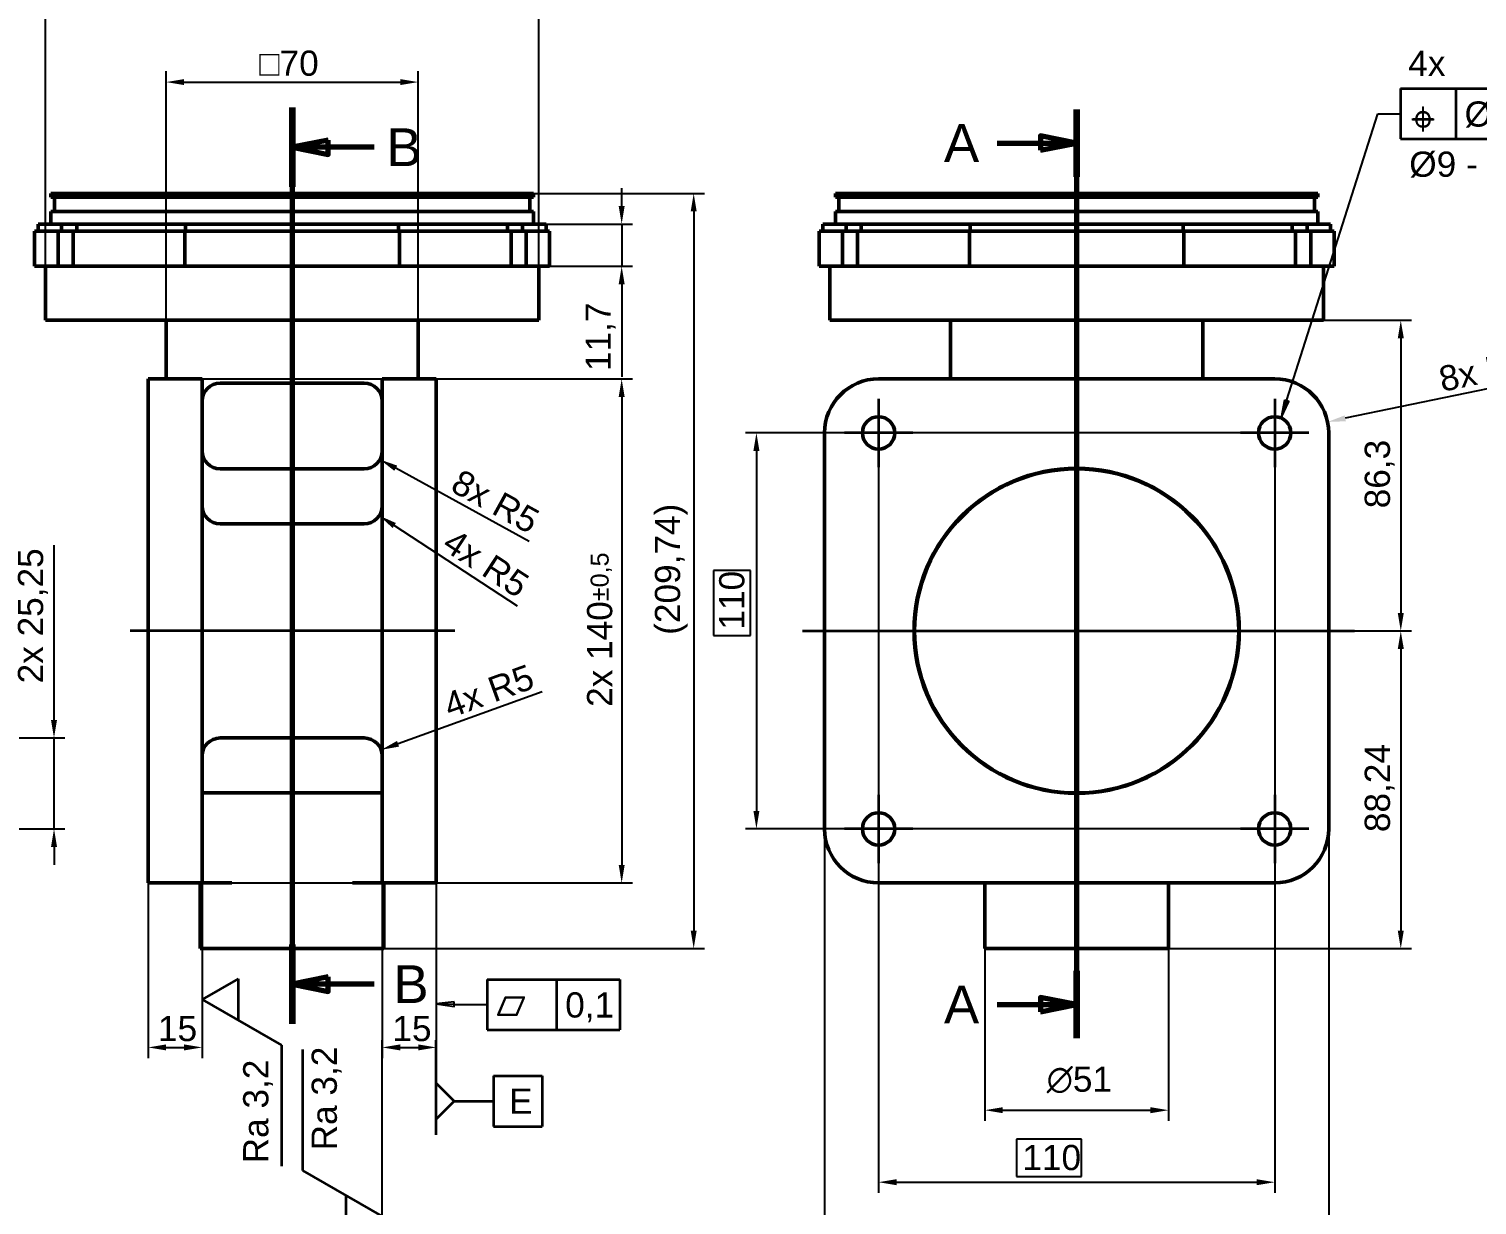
# Model space of a CAD drawing. Header units: millimetres. Extents: x -158 to 1219, y -30 to 870.
# Drawn here: x 414.7 to 816.7, y 279.3 to 606 of the extents above; entities that cross this region are included whole.
import ezdxf

# ---------------------------------------------------------------- set-up
doc = ezdxf.new("R2010")
doc.units = ezdxf.units.MM
doc.header["$LTSCALE"] = 2
for name, color, linetype, lineweight in [('Bemaßungen(DIN)', 7, 'Continuous', 35), ('Mittellinie(DIN)', 7, 'Continuous', 35), ('Mittelpunktmarkierung(DIN)', 7, 'Continuous', 35), ('Schnittansichtslinien(DIN)', 7, 'Continuous', 70), ('Sichtbare Kanten(DIN)', 7, 'Continuous', 50), ('Symbole(DIN)', 7, 'Continuous', 35)]:
    doc.layers.add(name, color=color, linetype=linetype, lineweight=lineweight)
doc.styles.add('Aktuell-BSI', font='arial.ttf')
doc.styles.add('HOBText5', font='arial.ttf')
doc.styles.add('Textstil13', font='')
doc.styles.get('Textstil13').set_extended_font_data('AIGDT')
doc.dimstyles.new('Bemaßung', dxfattribs={"dimscale": 2, "dimtxt": 3.5, "dimasz": 2.5, "dimexe": 1.5, "dimexo": 0, "dimgap": 0.8, "dimtad": 1, "dimdec": 8, "dimrnd": 1e-08, "dimtxsty": 'Aktuell-BSI', "dimcen": 0.09, "dimdle": 10, "dimclrd": 7, "dimclre": 7, "dimclrt": 7, "dimadec": 6, "dimazin": 2, "dimtfac": 0.714286, "dimtdec": 8, "dimtmove": 0, "dimatfit": 3, "dimfxl": 1, "dimtolj": 1, "dimlwd": 25, "dimlwe": 25, "dimarcsym": 0})

# ---------------------------------------------------------------- blocks, each defined once
blk = doc.blocks.new('2DTransSchnitt0')
at = {"layer": 'Schnittansichtslinien(DIN)', "linetype": 'Continuous'}
for p, q in [((352.78, 291.81), (352.78, 162.8)), ((352.78, 287.13), (347.78, 288.13)), ((347.78, 288.13), (347.78, 286.13)), ((341.74, 287.13), (347.78, 287.13)), ((347.78, 287.13), (352.78, 287.13)), ((347.78, 286.13), (352.78, 287.13)), ((341.74, 167.48), (347.78, 167.48)), ((352.78, 167.48), (347.78, 168.48)), ((347.78, 168.48), (347.78, 166.48)), ((347.78, 167.48), (352.78, 167.48)), ((347.78, 166.48), (352.78, 167.48))]:
    blk.add_line(p, q, dxfattribs=at)
at = {"layer": 'Schnittansichtslinien(DIN)', "linetype": 'Continuous', "lineweight": 140}
for p, q in [((352.78, 291.81), (352.78, 282.45)), ((352.78, 172.16), (352.78, 162.8))]:
    blk.add_line(p, q, dxfattribs=at)
at = {"layer": 'Schnittansichtslinien(DIN)', "linetype": 'Continuous', "flags": 128}
for points in [[(347.78, 286.13), (352.78, 287.13), (347.78, 288.13), (347.78, 286.13)], [(347.78, 166.48), (352.78, 167.48), (347.78, 168.48), (347.78, 166.48)]]:
    blk.add_lwpolyline(points, dxfattribs=at)
at = {"layer": 'Schnittansichtslinien(DIN)'}
for points in [[(347.78, 286.13), (352.78, 287.13), (347.78, 288.13), (347.78, 286.13)], [(347.78, 166.48), (352.78, 167.48), (347.78, 168.48), (347.78, 166.48)]]:
    blk.add_solid(points, dxfattribs=at)
at = {"layer": 'Schnittansichtslinien(DIN)', "char_height": 5.25, "attachment_point": 7, "style": 'HOBText5'}
for insert in [(334.36, 284.51), (334.36, 164.86)]:
    blk.add_mtext('A', dxfattribs=dict(at, insert=insert))
blk = doc.blocks.new('2DTransSchnitt1')
at = {"layer": 'Schnittansichtslinien(DIN)', "linetype": 'Continuous'}
for p, q in [((243.87, 292.06), (243.87, 164.81)), ((248.87, 287.56), (243.87, 286.56)), ((248.87, 285.56), (248.87, 287.56)), ((248.87, 286.56), (243.87, 286.56)), ((243.87, 286.56), (248.87, 285.56)), ((255.28, 286.56), (248.87, 286.56)), ((248.87, 171.31), (243.87, 170.31)), ((248.87, 169.31), (248.87, 171.31)), ((248.87, 170.31), (243.87, 170.31)), ((243.87, 170.31), (248.87, 169.31)), ((255.28, 170.31), (248.87, 170.31))]:
    blk.add_line(p, q, dxfattribs=at)
at = {"layer": 'Schnittansichtslinien(DIN)', "linetype": 'Continuous', "lineweight": 140}
for p, q in [((243.87, 292.06), (243.87, 281.06)), ((243.87, 175.81), (243.87, 164.81))]:
    blk.add_line(p, q, dxfattribs=at)
at = {"layer": 'Schnittansichtslinien(DIN)', "linetype": 'Continuous', "flags": 128}
for points in [[(248.87, 287.56), (243.87, 286.56), (248.87, 285.56), (248.87, 287.56)], [(248.87, 171.31), (243.87, 170.31), (248.87, 169.31), (248.87, 171.31)]]:
    blk.add_lwpolyline(points, dxfattribs=at)
at = {"layer": 'Schnittansichtslinien(DIN)'}
for points in [[(248.87, 287.56), (243.87, 286.56), (248.87, 285.56), (248.87, 287.56)], [(248.87, 171.31), (243.87, 170.31), (248.87, 169.31), (248.87, 171.31)]]:
    blk.add_solid(points, dxfattribs=at)
at = {"layer": 'Schnittansichtslinien(DIN)', "char_height": 5.25, "attachment_point": 7, "style": 'HOBText5'}
for insert in [(256.97, 283.93), (257.93, 167.69)]:
    blk.add_mtext('B', dxfattribs=dict(at, insert=insert))
blk = doc.blocks.new('*D113')
at = {"layer": 'Bemaßungen(DIN)', "color": 7, "linetype": 'Continuous', "lineweight": 25, "transparency": 16777216}
for p, q in [((421.63, 414.01), (421.63, 462.62)), ((329.89, 409.01), (424.63, 409.01)), ((421.63, 383.76), (421.63, 409.01)), ((339.39, 383.76), (424.63, 383.76)), ((421.63, 378.76), (421.63, 373.76))]:
    blk.add_line(p, q, dxfattribs=at)
at = {"layer": 'Bemaßungen(DIN)', "color": 7, "linetype": 'Continuous', "transparency": 16777216}
for points in [[(420.79, 414.01), (422.46, 414.01), (421.63, 409.01)], [(420.79, 378.76), (422.46, 378.76), (421.63, 383.76)]]:
    blk.add_solid(points, dxfattribs=at)
at = {"layer": 'Defpoints', "color": 0, "linetype": 'Continuous', "transparency": 16777216}
for p in [(329.89, 409.01), (421.63, 409.01), (339.39, 383.76)]:
    blk.add_point(p, dxfattribs=at)
at = {"layer": 'Bemaßungen(DIN)', "color": 7, "linetype": 'Continuous', "lineweight": 25, "transparency": 16777216, "insert": (411.61, 424.18), "char_height": 7, "attachment_point": 1, "rotation": 90, "style": 'Aktuell-BSI'}
blk.add_mtext('\\A1;\\fArial|b0|i0;\\H7.0000;2x 25,25', dxfattribs=at)
blk = doc.blocks.new('*D115')
at = {"layer": 'Bemaßungen(DIN)', "color": 7, "linetype": 'Continuous', "lineweight": 25, "transparency": 16777216}
for p, q in [((447.74, 368.76), (447.74, 320.06)), ((462.74, 368.76), (462.74, 320.06)), ((452.74, 323.06), (457.74, 323.06))]:
    blk.add_line(p, q, dxfattribs=at)
at = {"layer": 'Bemaßungen(DIN)', "color": 7, "linetype": 'Continuous', "transparency": 16777216}
for points in [[(452.74, 323.89), (452.74, 322.23), (447.74, 323.06)], [(457.74, 323.89), (457.74, 322.23), (462.74, 323.06)]]:
    blk.add_solid(points, dxfattribs=at)
at = {"layer": 'Defpoints', "color": 0, "linetype": 'Continuous', "transparency": 16777216}
for p in [(447.74, 368.76), (462.74, 368.76), (462.74, 323.06)]:
    blk.add_point(p, dxfattribs=at)
at = {"layer": 'Bemaßungen(DIN)', "color": 7, "linetype": 'Continuous', "lineweight": 25, "transparency": 16777216, "insert": (450.49, 331.81), "char_height": 7, "attachment_point": 1, "style": 'Aktuell-BSI'}
blk.add_mtext('\\A1;15', dxfattribs=at)
blk = doc.blocks.new('*D116')
at = {"layer": 'Bemaßungen(DIN)', "color": 7, "linetype": 'Continuous', "lineweight": 25, "transparency": 16777216}
for p, q in [((512.74, 383.76), (512.74, 320.06)), ((527.74, 383.76), (527.74, 320.06)), ((517.74, 323.06), (522.74, 323.06))]:
    blk.add_line(p, q, dxfattribs=at)
at = {"layer": 'Bemaßungen(DIN)', "color": 7, "linetype": 'Continuous', "transparency": 16777216}
for points in [[(517.74, 323.89), (517.74, 322.23), (512.74, 323.06)], [(522.74, 323.89), (522.74, 322.23), (527.74, 323.06)]]:
    blk.add_solid(points, dxfattribs=at)
at = {"layer": 'Defpoints', "color": 0, "linetype": 'Continuous', "transparency": 16777216}
for p in [(512.74, 383.76), (527.74, 383.76), (527.74, 323.06)]:
    blk.add_point(p, dxfattribs=at)
at = {"layer": 'Bemaßungen(DIN)', "color": 7, "linetype": 'Continuous', "lineweight": 25, "transparency": 16777216, "insert": (515.57, 331.81), "char_height": 7, "attachment_point": 1, "style": 'Aktuell-BSI'}
blk.add_mtext('\\A1;15', dxfattribs=at)
blk = doc.blocks.new('*D117')
at = {"layer": 'Bemaßungen(DIN)', "color": 7, "linetype": 'Continuous', "lineweight": 25, "transparency": 16777216}
for p, q in [((452.74, 525.06), (452.74, 594.21)), ((457.74, 591.21), (517.74, 591.21)), ((522.74, 525.06), (522.74, 594.21))]:
    blk.add_line(p, q, dxfattribs=at)
at = {"layer": 'Bemaßungen(DIN)', "color": 7, "linetype": 'Continuous', "transparency": 16777216}
for points in [[(457.74, 592.04), (457.74, 590.38), (452.74, 591.21)], [(517.74, 592.04), (517.74, 590.38), (522.74, 591.21)]]:
    blk.add_solid(points, dxfattribs=at)
at = {"layer": 'Defpoints', "color": 0, "linetype": 'Continuous', "transparency": 16777216}
for p in [(522.74, 591.21), (452.74, 525.06), (522.74, 525.06)]:
    blk.add_point(p, dxfattribs=at)
at = {"layer": 'Bemaßungen(DIN)', "color": 7, "linetype": 'Continuous', "lineweight": 25, "transparency": 16777216, "insert": (478.59, 599.96), "char_height": 7, "attachment_point": 1, "style": 'Aktuell-BSI'}
blk.add_mtext('\\A1;\\fAIGDT|b0|i0;\\H7.0000;o\\fArial|b0|i0;\\H7.0000;70', dxfattribs=at)
blk = doc.blocks.new('Oberflächensymbol9')
at = {"layer": 'Symbole(DIN)'}
for p, q in [((236.38, 171.06), (231.38, 168.18)), ((236.38, 171.06), (236.38, 165.29)), ((231.38, 168.18), (242.38, 161.83)), ((242.38, 161.83), (242.38, 145.02))]:
    blk.add_line(p, q, dxfattribs=at)
at = {"layer": 'Symbole(DIN)', "insert": (241.22, 145.43), "char_height": 3.5, "attachment_point": 7, "rotation": 90, "style": 'Aktuell-BSI'}
blk.add_mtext('Ra 3,2', dxfattribs=at)
blk = doc.blocks.new('Oberflächensymbol10')
at = {"layer": 'Symbole(DIN)'}
for p, q in [((245.36, 144.43), (245.36, 161.23)), ((256.36, 138.08), (245.36, 144.43)), ((251.36, 135.19), (251.36, 140.96)), ((251.36, 135.19), (256.36, 138.08))]:
    blk.add_line(p, q, dxfattribs=at)
at = {"layer": 'Symbole(DIN)', "color": 7, "linetype": 'Continuous', "lineweight": 25}
blk.add_line((256.37, 134.9), (256.37, 162.53), dxfattribs=at)
at = {"layer": 'Symbole(DIN)', "insert": (250.73, 147.23), "char_height": 3.5, "attachment_point": 7, "rotation": 90, "style": 'Aktuell-BSI'}
blk.add_mtext('Ra 3,2', dxfattribs=at)
blk = doc.blocks.new('*D120')
at = {"layer": 'Bemaßungen(DIN)', "color": 7, "linetype": 'Continuous', "lineweight": 25, "transparency": 16777216}
for p, q in [((462.74, 508.76), (582.24, 508.76)), ((579.24, 503.76), (579.24, 373.76)), ((462.74, 368.76), (582.24, 368.76))]:
    blk.add_line(p, q, dxfattribs=at)
at = {"layer": 'Bemaßungen(DIN)', "color": 7, "linetype": 'Continuous', "transparency": 16777216}
for points in [[(578.41, 503.76), (580.07, 503.76), (579.24, 508.76)], [(578.41, 373.76), (580.07, 373.76), (579.24, 368.76)]]:
    blk.add_solid(points, dxfattribs=at)
at = {"layer": 'Defpoints', "color": 0, "linetype": 'Continuous', "transparency": 16777216}
for p in [(462.74, 508.76), (462.74, 368.76), (579.24, 368.76)]:
    blk.add_point(p, dxfattribs=at)
at = {"layer": 'Bemaßungen(DIN)', "color": 7, "linetype": 'Continuous', "lineweight": 25, "transparency": 16777216, "insert": (569.62, 417.65), "char_height": 7, "attachment_point": 1, "rotation": 90, "style": 'Aktuell-BSI'}
blk.add_mtext('\\A1;\\fArial|b0|i0;\\H7.0000;2x 140{\\H5;±0,5}', dxfattribs=at)
blk = doc.blocks.new('&Symbol für Form- und Lagetoleranzen11')
at = {"layer": 'Symbole(DIN)'}
for p, q in [((270.96, 170.97), (289.37, 170.97)), ((270.96, 170.97), (270.96, 163.97)), ((280.57, 170.97), (280.57, 163.97)), ((289.37, 170.97), (289.37, 163.97)), ((270.96, 163.97), (289.37, 163.97))]:
    blk.add_line(p, q, dxfattribs=at)
at = {"layer": 'Symbole(DIN)', "color": 7, "linetype": 'Continuous', "lineweight": 25}
for p, q in [((266.38, 167.84), (263.87, 167.58)), ((266.37, 167.51), (263.87, 167.58)), ((263.87, 167.58), (266.36, 167.19)), ((266.36, 167.19), (266.38, 167.84)), ((266.37, 167.51), (267.79, 167.47)), ((267.79, 167.47), (270.96, 167.47))]:
    blk.add_line(p, q, dxfattribs=at)
at = {"layer": 'Symbole(DIN)', "color": 7, "linetype": 'Continuous', "lineweight": 25, "flags": 128}
blk.add_lwpolyline([(266.38, 167.84), (263.87, 167.58), (266.36, 167.19), (266.38, 167.84)], dxfattribs=at)
at = {"layer": 'Symbole(DIN)', "color": 7}
blk.add_solid([(266.38, 167.84), (263.87, 167.58), (266.36, 167.19), (266.38, 167.84)], dxfattribs=at)
at = {"layer": 'Symbole(DIN)', "char_height": 3.5, "attachment_point": 7}
for s, insert, style in [('0,1', (281.78, 165.03), 'Aktuell-BSI'), ('c', (272.1, 165.73), 'Textstil13')]:
    blk.add_mtext(s, dxfattribs=dict(at, insert=insert, style=style))
blk = doc.blocks.new('Bezugssymbol5')
at = {"layer": 'Symbole(DIN)', "color": 7, "linetype": 'Continuous', "lineweight": 35}
for p, q in [((263.87, 149.39), (263.87, 162.53)), ((266.37, 154.06), (267.17, 154.06)), ((267.17, 154.06), (271.84, 154.06))]:
    blk.add_line(p, q, dxfattribs=at)
at = {"layer": 'Symbole(DIN)'}
for p, q in [((271.84, 157.56), (278.6, 157.56)), ((271.84, 157.56), (271.84, 150.56)), ((278.6, 157.56), (278.6, 150.56)), ((271.84, 150.56), (278.6, 150.56))]:
    blk.add_line(p, q, dxfattribs=at)
at = {"layer": 'Symbole(DIN)', "color": 7, "linetype": 'Continuous', "lineweight": 35, "flags": 128}
blk.add_lwpolyline([(263.87, 151.56), (263.87, 156.56), (266.37, 154.06), (263.87, 151.56)], dxfattribs=at)
at = {"layer": 'Symbole(DIN)', "color": 7}
blk.add_solid([(263.87, 151.56), (263.87, 156.56), (266.37, 154.06), (263.87, 151.56)], dxfattribs=at)
at = {"layer": 'Symbole(DIN)', "color": 7, "insert": (274, 152.31), "char_height": 3.5, "attachment_point": 7, "style": 'Aktuell-BSI'}
blk.add_mtext('E', dxfattribs=at)
blk = doc.blocks.new('*D123')
at = {"layer": 'Bemaßungen(DIN)', "color": 7, "linetype": 'Continuous', "lineweight": 25, "transparency": 16777216}
blk.add_line((838.53, 509.87), (780.15, 497.81), dxfattribs=at)
at = {"layer": 'Bemaßungen(DIN)', "color": 7, "linetype": 'Continuous', "transparency": 16777216}
blk.add_solid([(779.98, 498.62), (780.32, 496.99), (775.25, 496.8)], dxfattribs=at)
at = {"layer": 'Defpoints', "color": 0, "linetype": 'Continuous', "transparency": 16777216}
for p in [(775.25, 496.8), (760.56, 493.76)]:
    blk.add_point(p, dxfattribs=at)
at = {"layer": 'Bemaßungen(DIN)', "color": 7, "linetype": 'Continuous', "lineweight": 25, "transparency": 16777216, "insert": (805.62, 512), "char_height": 7, "attachment_point": 1, "rotation": 11.6707, "style": 'Aktuell-BSI'}
blk.add_mtext('\\A1;\\fArial|b0|i0;\\H7.0000;8x R15', dxfattribs=at)
blk = doc.blocks.new('*D124')
at = {"layer": 'Bemaßungen(DIN)', "color": 7, "linetype": 'Continuous', "lineweight": 25, "transparency": 16777216}
for p, q in [((751.06, 493.76), (613.65, 493.76)), ((616.65, 488.76), (616.65, 388.76)), ((615.05, 455.5), (604.7, 455.5)), ((604.7, 455.5), (604.7, 437.52)), ((615.05, 437.52), (615.05, 455.5)), ((604.7, 437.52), (615.05, 437.52)), ((751.06, 383.76), (613.65, 383.76))]:
    blk.add_line(p, q, dxfattribs=at)
at = {"layer": 'Bemaßungen(DIN)', "color": 7, "linetype": 'Continuous', "transparency": 16777216}
for points in [[(615.82, 488.76), (617.49, 488.76), (616.65, 493.76)], [(615.82, 388.76), (617.49, 388.76), (616.65, 383.76)]]:
    blk.add_solid(points, dxfattribs=at)
at = {"layer": 'Defpoints', "color": 0, "linetype": 'Continuous', "transparency": 16777216}
for p in [(751.06, 493.76), (616.65, 383.76), (751.06, 383.76)]:
    blk.add_point(p, dxfattribs=at)
at = {"layer": 'Bemaßungen(DIN)', "color": 7, "linetype": 'Continuous', "lineweight": 25, "transparency": 16777216, "insert": (606.3, 439.12), "char_height": 7, "attachment_point": 1, "rotation": 90, "style": 'Aktuell-BSI'}
blk.add_mtext('\\A1;110', dxfattribs=at)
blk = doc.blocks.new('*D125')
at = {"layer": 'Bemaßungen(DIN)', "color": 7, "linetype": 'Continuous', "lineweight": 25, "transparency": 16777216}
for p, q in [((650.56, 484.26), (650.56, 282.62)), ((760.56, 484.26), (760.56, 282.62)), ((706.87, 297.57), (688.88, 297.57)), ((688.88, 297.57), (688.88, 287.22)), ((706.87, 287.22), (706.87, 297.57)), ((655.56, 285.62), (755.56, 285.62)), ((688.88, 287.22), (706.87, 287.22))]:
    blk.add_line(p, q, dxfattribs=at)
at = {"layer": 'Bemaßungen(DIN)', "color": 7, "linetype": 'Continuous', "transparency": 16777216}
for points in [[(655.56, 286.45), (655.56, 284.79), (650.56, 285.62)], [(755.56, 286.45), (755.56, 284.79), (760.56, 285.62)]]:
    blk.add_solid(points, dxfattribs=at)
at = {"layer": 'Defpoints', "color": 0, "linetype": 'Continuous', "transparency": 16777216}
for p in [(650.56, 484.26), (760.56, 484.26), (760.56, 285.62)]:
    blk.add_point(p, dxfattribs=at)
at = {"layer": 'Bemaßungen(DIN)', "color": 7, "linetype": 'Continuous', "lineweight": 25, "transparency": 16777216, "insert": (690.48, 295.97), "char_height": 7, "attachment_point": 1, "style": 'Aktuell-BSI'}
blk.add_mtext('\\A1;110', dxfattribs=at)
blk = doc.blocks.new('&Symbol für Form- und Lagetoleranzen12')
at = {"layer": 'Symbole(DIN)'}
for p, q in [((397.75, 294.71), (433.73, 294.71)), ((397.75, 294.71), (397.75, 287.71)), ((405.44, 294.71), (405.44, 287.71)), ((418.04, 294.71), (418.04, 287.71)), ((423.31, 294.71), (423.31, 287.71)), ((433.73, 294.71), (433.73, 287.71)), ((397.75, 287.71), (433.73, 287.71))]:
    blk.add_line(p, q, dxfattribs=at)
at = {"layer": 'Symbole(DIN)', "color": 7, "linetype": 'Continuous', "lineweight": 25}
for p, q in [((381.93, 251.33), (394.58, 291.21)), ((394.58, 291.21), (397.75, 291.21)), ((381.62, 251.43), (381.18, 248.95)), ((381.93, 251.33), (381.18, 248.95)), ((382.24, 251.23), (381.62, 251.43)), ((381.18, 248.95), (382.24, 251.23))]:
    blk.add_line(p, q, dxfattribs=at)
at = {"layer": 'Symbole(DIN)', "color": 7, "linetype": 'Continuous', "lineweight": 25, "flags": 128}
blk.add_lwpolyline([(381.62, 251.43), (381.18, 248.95), (382.24, 251.23), (381.62, 251.43)], dxfattribs=at)
at = {"layer": 'Symbole(DIN)', "color": 7}
blk.add_solid([(381.62, 251.43), (381.18, 248.95), (382.24, 251.23), (381.62, 251.43)], dxfattribs=at)
at = {"layer": 'Symbole(DIN)', "char_height": 3.5, "attachment_point": 7}
for s, insert, style in [('4x', (398.82, 296.46), 'Aktuell-BSI'), ('j', (399.05, 288.69), 'Textstil13'), ('Ø0,1', (406.64, 288.77), 'Aktuell-BSI'), ('A', (419.03, 289.46), 'Aktuell-BSI'), ('B-C', (424.69, 289.4), 'Aktuell-BSI'), ('Ø9 - Thru', (398.96, 282.32), 'Aktuell-BSI')]:
    blk.add_mtext(s, dxfattribs=dict(at, insert=insert, style=style))
blk = doc.blocks.new('*D127')
at = {"layer": 'Bemaßungen(DIN)', "color": 7, "linetype": 'Continuous', "lineweight": 25, "transparency": 16777216}
for p, q in [((680.06, 350.52), (680.06, 302.62)), ((731.06, 350.52), (731.06, 302.62)), ((685.06, 305.62), (726.06, 305.62))]:
    blk.add_line(p, q, dxfattribs=at)
at = {"layer": 'Bemaßungen(DIN)', "color": 7, "linetype": 'Continuous', "transparency": 16777216}
for points in [[(685.06, 306.45), (685.06, 304.79), (680.06, 305.62)], [(726.06, 306.45), (726.06, 304.79), (731.06, 305.62)]]:
    blk.add_solid(points, dxfattribs=at)
at = {"layer": 'Defpoints', "color": 0, "linetype": 'Continuous', "transparency": 16777216}
for p in [(680.06, 350.52), (731.06, 350.52), (731.06, 305.62)]:
    blk.add_point(p, dxfattribs=at)
at = {"layer": 'Bemaßungen(DIN)', "color": 7, "linetype": 'Continuous', "lineweight": 25, "transparency": 16777216, "insert": (697.26, 317.75), "char_height": 7, "attachment_point": 1, "style": 'Aktuell-BSI'}
blk.add_mtext('\\A1;{\\fAIGDT|b0|i0;\\H7.0000;\\ln}\\fArial|b0|i0;\\H7.0000;51', dxfattribs=at)
blk = doc.blocks.new('*D128')
at = {"layer": 'Bemaßungen(DIN)', "color": 7, "linetype": 'Continuous', "lineweight": 25, "transparency": 16777216}
for p, q in [((635.56, 383.76), (635.56, 262.62)), ((775.56, 383.76), (775.56, 262.62)), ((640.56, 265.62), (770.56, 265.62))]:
    blk.add_line(p, q, dxfattribs=at)
at = {"layer": 'Bemaßungen(DIN)', "color": 7, "linetype": 'Continuous', "transparency": 16777216}
for points in [[(640.56, 266.45), (640.56, 264.79), (635.56, 265.62)], [(770.56, 266.45), (770.56, 264.79), (775.56, 265.62)]]:
    blk.add_solid(points, dxfattribs=at)
at = {"layer": 'Defpoints', "color": 0, "linetype": 'Continuous', "transparency": 16777216}
for p in [(635.56, 383.76), (775.56, 383.76), (775.56, 265.62)]:
    blk.add_point(p, dxfattribs=at)
at = {"layer": 'Bemaßungen(DIN)', "color": 7, "linetype": 'Continuous', "lineweight": 25, "transparency": 16777216, "insert": (684.43, 275.24), "char_height": 7, "attachment_point": 1, "style": 'Aktuell-BSI'}
blk.add_mtext('\\A1;\\fArial|b0|i0;\\H7.0000;2x 140{\\H5;±0,5}', dxfattribs=at)
blk = doc.blocks.new('*D150')
at = {"layer": 'Bemaßungen(DIN)', "color": 7, "linetype": 'Continuous', "lineweight": 25, "transparency": 16777216}
for p, q in [((554.74, 560.26), (602.24, 560.26)), ((599.24, 555.26), (599.24, 355.52)), ((513.24, 350.52), (602.24, 350.52))]:
    blk.add_line(p, q, dxfattribs=at)
at = {"layer": 'Bemaßungen(DIN)', "color": 7, "linetype": 'Continuous', "transparency": 16777216}
for points in [[(598.41, 555.26), (600.07, 555.26), (599.24, 560.26)], [(598.41, 355.52), (600.07, 355.52), (599.24, 350.52)]]:
    blk.add_solid(points, dxfattribs=at)
at = {"layer": 'Defpoints', "color": 0, "linetype": 'Continuous', "transparency": 16777216}
for p in [(554.74, 560.26), (513.24, 350.52), (599.24, 350.52)]:
    blk.add_point(p, dxfattribs=at)
at = {"layer": 'Bemaßungen(DIN)', "color": 7, "linetype": 'Continuous', "lineweight": 25, "transparency": 16777216, "insert": (588.46, 437.67), "char_height": 7, "attachment_point": 1, "rotation": 90, "style": 'Aktuell-BSI'}
blk.add_mtext('\\A1;(209,74)', dxfattribs=at)
blk = doc.blocks.new('*D162')
at = {"layer": 'Bemaßungen(DIN)', "color": 7, "linetype": 'Continuous', "lineweight": 25, "transparency": 16777216}
for p, q in [((782.75, 438.76), (798.56, 438.76)), ((795.56, 433.76), (795.56, 355.52)), ((731.06, 350.52), (798.56, 350.52))]:
    blk.add_line(p, q, dxfattribs=at)
at = {"layer": 'Bemaßungen(DIN)', "color": 7, "linetype": 'Continuous', "transparency": 16777216}
for points in [[(794.73, 433.76), (796.4, 433.76), (795.56, 438.76)], [(794.73, 355.52), (796.4, 355.52), (795.56, 350.52)]]:
    blk.add_solid(points, dxfattribs=at)
at = {"layer": 'Defpoints', "color": 0, "linetype": 'Continuous', "transparency": 16777216}
for p in [(782.75, 438.76), (731.06, 350.52), (795.56, 350.52)]:
    blk.add_point(p, dxfattribs=at)
at = {"layer": 'Bemaßungen(DIN)', "color": 7, "linetype": 'Continuous', "lineweight": 25, "transparency": 16777216, "insert": (785.55, 382.86), "char_height": 7, "attachment_point": 1, "rotation": 90, "style": 'Aktuell-BSI'}
blk.add_mtext('\\A1;88,24', dxfattribs=at)
blk = doc.blocks.new('*D163')
at = {"layer": 'Bemaßungen(DIN)', "color": 7, "linetype": 'Continuous', "lineweight": 25, "transparency": 16777216}
for p, q in [((419.24, 525.06), (419.24, 614.21)), ((551.24, 611.21), (424.24, 611.21)), ((556.24, 525.06), (556.24, 614.21))]:
    blk.add_line(p, q, dxfattribs=at)
at = {"layer": 'Bemaßungen(DIN)', "color": 7, "linetype": 'Continuous', "transparency": 16777216}
for points in [[(424.24, 612.04), (424.24, 610.38), (419.24, 611.21)], [(551.24, 612.04), (551.24, 610.38), (556.24, 611.21)]]:
    blk.add_solid(points, dxfattribs=at)
at = {"layer": 'Defpoints', "color": 0, "linetype": 'Continuous', "transparency": 16777216}
for p in [(419.24, 611.21), (419.24, 525.06), (556.24, 525.06)]:
    blk.add_point(p, dxfattribs=at)
at = {"layer": 'Bemaßungen(DIN)', "color": 7, "linetype": 'Continuous', "lineweight": 25, "transparency": 16777216, "insert": (476, 623.34), "char_height": 7, "attachment_point": 1, "style": 'Aktuell-BSI'}
blk.add_mtext('\\A1;{\\fAIGDT|b0|i0;\\H7.0000;\\ln}\\fArial|b0|i0;\\H7.0000;137', dxfattribs=at)
blk = doc.blocks.new('*D164')
at = {"layer": 'Bemaßungen(DIN)', "color": 7, "linetype": 'Continuous', "lineweight": 25, "transparency": 16777216}
for p, q in [((774.06, 525.06), (798.56, 525.06)), ((795.56, 520.06), (795.56, 443.76)), ((782.75, 438.76), (798.56, 438.76))]:
    blk.add_line(p, q, dxfattribs=at)
at = {"layer": 'Bemaßungen(DIN)', "color": 7, "linetype": 'Continuous', "transparency": 16777216}
for points in [[(794.73, 520.06), (796.4, 520.06), (795.56, 525.06)], [(794.73, 443.76), (796.4, 443.76), (795.56, 438.76)]]:
    blk.add_solid(points, dxfattribs=at)
at = {"layer": 'Defpoints', "color": 0, "linetype": 'Continuous', "transparency": 16777216}
for p in [(774.06, 525.06), (782.75, 438.76), (795.56, 438.76)]:
    blk.add_point(p, dxfattribs=at)
at = {"layer": 'Bemaßungen(DIN)', "color": 7, "linetype": 'Continuous', "lineweight": 25, "transparency": 16777216, "insert": (785.55, 472.81), "char_height": 7, "attachment_point": 1, "rotation": 90, "style": 'Aktuell-BSI'}
blk.add_mtext('\\A1;86,3', dxfattribs=at)
blk = doc.blocks.new('*D187')
at = {"layer": 'Bemaßungen(DIN)', "color": 7, "linetype": 'Continuous', "lineweight": 25, "transparency": 16777216}
for p, q in [((579.24, 556.76), (579.24, 561.76)), ((558.24, 551.76), (582.24, 551.76)), ((579.24, 551.76), (579.24, 540.06)), ((548.54, 540.06), (582.24, 540.06)), ((579.24, 535.06), (579.24, 509.34))]:
    blk.add_line(p, q, dxfattribs=at)
at = {"layer": 'Bemaßungen(DIN)', "color": 7, "linetype": 'Continuous', "transparency": 16777216}
for points in [[(578.41, 556.76), (580.07, 556.76), (579.24, 551.76)], [(578.41, 535.06), (580.07, 535.06), (579.24, 540.06)]]:
    blk.add_solid(points, dxfattribs=at)
at = {"layer": 'Defpoints', "color": 0, "linetype": 'Continuous', "transparency": 16777216}
for p in [(558.24, 551.76), (548.54, 540.06), (579.24, 540.06)]:
    blk.add_point(p, dxfattribs=at)
at = {"layer": 'Bemaßungen(DIN)', "color": 7, "linetype": 'Continuous', "lineweight": 25, "transparency": 16777216, "insert": (569.23, 510.94), "char_height": 7, "attachment_point": 1, "rotation": 90, "style": 'Aktuell-BSI'}
blk.add_mtext('\\A1;11,7', dxfattribs=at)
blk = doc.blocks.new('*D188')
at = {"layer": 'Bemaßungen(DIN)', "color": 7, "linetype": 'Continuous', "lineweight": 25, "transparency": 16777216}
blk.add_line((553.58, 463.61), (516.51, 483.95), dxfattribs=at)
at = {"layer": 'Bemaßungen(DIN)', "color": 7, "linetype": 'Continuous', "transparency": 16777216}
blk.add_solid([(516.91, 484.68), (516.11, 483.22), (512.12, 486.36)], dxfattribs=at)
at = {"layer": 'Defpoints', "color": 0, "linetype": 'Continuous', "transparency": 16777216}
for p in [(507.74, 488.76), (512.12, 486.36)]:
    blk.add_point(p, dxfattribs=at)
at = {"layer": 'Bemaßungen(DIN)', "color": 7, "linetype": 'Continuous', "lineweight": 25, "transparency": 16777216, "insert": (534.68, 483.96), "char_height": 7, "attachment_point": 1, "rotation": 331.2451, "style": 'Aktuell-BSI'}
blk.add_mtext('\\A1;\\fArial|b0|i0;\\H7.0000;8x R5', dxfattribs=at)
blk = doc.blocks.new('*D189')
at = {"layer": 'Bemaßungen(DIN)', "color": 7, "linetype": 'Continuous', "lineweight": 25, "transparency": 16777216}
blk.add_line((550.33, 445.63), (516.11, 468.03), dxfattribs=at)
at = {"layer": 'Bemaßungen(DIN)', "color": 7, "linetype": 'Continuous', "transparency": 16777216}
blk.add_solid([(516.56, 468.73), (515.65, 467.34), (511.92, 470.77)], dxfattribs=at)
at = {"layer": 'Defpoints', "color": 0, "linetype": 'Continuous', "transparency": 16777216}
for p in [(507.74, 473.51), (511.92, 470.77)]:
    blk.add_point(p, dxfattribs=at)
at = {"layer": 'Bemaßungen(DIN)', "color": 7, "linetype": 'Continuous', "lineweight": 25, "transparency": 16777216, "insert": (532.83, 467.51), "char_height": 7, "attachment_point": 1, "rotation": 326.7941, "style": 'Aktuell-BSI'}
blk.add_mtext('\\A1;\\fArial|b0|i0;\\H7.0000;4x R5', dxfattribs=at)
blk = doc.blocks.new('*D190')
at = {"layer": 'Bemaßungen(DIN)', "color": 7, "linetype": 'Continuous', "lineweight": 25, "transparency": 16777216}
blk.add_line((557.14, 421.84), (517.15, 407.41), dxfattribs=at)
at = {"layer": 'Bemaßungen(DIN)', "color": 7, "linetype": 'Continuous', "transparency": 16777216}
blk.add_solid([(516.86, 408.19), (517.43, 406.62), (512.44, 405.71)], dxfattribs=at)
at = {"layer": 'Defpoints', "color": 0, "linetype": 'Continuous', "transparency": 16777216}
for p in [(507.74, 404.01), (512.44, 405.71)]:
    blk.add_point(p, dxfattribs=at)
at = {"layer": 'Bemaßungen(DIN)', "color": 7, "linetype": 'Continuous', "lineweight": 25, "transparency": 16777216, "insert": (529.13, 421), "char_height": 7, "attachment_point": 1, "rotation": 19.8441, "style": 'Aktuell-BSI'}
blk.add_mtext('\\A1;\\fArial|b0|i0;\\H7.0000;4x R5', dxfattribs=at)

msp = doc.modelspace()

# ---------------------------------------------------------------- linework, layer by layer
at = {"layer": 'Mittellinie(DIN)', "linetype": 'Continuous'}
for p, q in [((532.87679946, 438.76092477), (442.74106973, 438.76092477)), ((629.41550258, 438.76092477), (782.75392332, 438.76092477))]:
    msp.add_line(p, q, dxfattribs=at)
at = {"layer": 'Mittelpunktmarkierung(DIN)', "linetype": 'Continuous'}
for p, q in [((650.56404676, 503.26092477), (650.56404676, 484.26092477)), ((760.56404676, 503.26092477), (760.56404676, 484.26092477)), ((660.06404676, 493.76092477), (641.06404676, 493.76092477)), ((770.06404676, 493.76092477), (751.06404676, 493.76092477)), ((650.56404676, 393.26092477), (650.56404676, 374.26092477)), ((760.56404676, 393.26092477), (760.56404676, 374.26092477)), ((660.06404676, 383.76092477), (641.06404676, 383.76092477)), ((770.06404676, 383.76092477), (751.06404676, 383.76092477))]:
    msp.add_line(p, q, dxfattribs=at)
at = {"layer": 'Sichtbare Kanten(DIN)'}
for p, q in [((554.74106973, 560.26092477), (420.74106973, 560.26092477)), ((420.74106973, 559.26092477), (420.74106973, 560.26092477)), ((554.74106973, 559.26092477), (420.74106973, 559.26092477)), ((421.74106973, 559.26092477), (421.74106973, 555.26092477)), ((553.74106973, 559.26092477), (553.74106973, 555.26092477)), ((554.74106973, 559.26092477), (554.74106973, 560.26092477)), ((772.56404676, 560.26092477), (638.56404676, 560.26092477)), ((638.56404676, 559.26092477), (638.56404676, 560.26092477)), ((772.56404676, 559.26092477), (638.56404676, 559.26092477)), ((639.56404676, 559.26092477), (639.56404676, 555.26092477)), ((771.56404676, 559.26092477), (771.56404676, 555.26092477)), ((772.56404676, 559.26092477), (772.56404676, 560.26092477)), ((420.74106973, 555.26092477), (554.74106973, 555.26092477)), ((420.74106973, 551.76092477), (420.74106973, 555.26092477)), ((554.74106973, 551.76092477), (554.74106973, 555.26092477)), ((638.56404676, 555.26092477), (772.56404676, 555.26092477)), ((638.56404676, 551.76092477), (638.56404676, 555.26092477)), ((772.56404676, 551.76092477), (772.56404676, 555.26092477)), ((423.74106973, 551.76092477), (417.24106973, 551.76092477)), ((417.24106973, 551.76092477), (417.24106973, 549.76092477)), ((423.74106973, 551.76092477), (423.74106973, 549.76092477)), ((423.74106973, 551.76092477), (427.94029418, 551.76092477)), ((433.34557023, 551.76092477), (427.94029418, 551.76092477)), ((427.94029418, 551.76092477), (427.94029418, 549.76092477)), ((433.34557023, 551.76092477), (458.16514514, 551.76092477)), ((458.16514514, 551.76092477), (458.16514514, 549.76092477)), ((458.16514514, 551.76092477), (458.17335084, 551.76092477)), ((458.17335084, 551.76092477), (458.17335084, 549.76092477)), ((517.30878861, 551.76092477), (458.17335084, 551.76092477)), ((517.30878861, 551.76092477), (517.30878861, 549.76092477)), ((517.30878861, 551.76092477), (517.31699431, 551.76092477)), ((517.31699431, 551.76092477), (517.31699431, 549.76092477)), ((517.31699431, 551.76092477), (542.13656922, 551.76092477)), ((547.54184527, 551.76092477), (542.13656922, 551.76092477)), ((547.54184527, 551.76092477), (551.74106973, 551.76092477)), ((547.54184527, 551.76092477), (547.54184527, 549.76092477)), ((551.74106973, 551.76092477), (551.74106973, 549.76092477)), ((558.24106973, 551.76092477), (551.74106973, 551.76092477)), ((558.24106973, 551.76092477), (558.24106973, 549.76092477)), ((641.56404676, 551.76092477), (635.06404676, 551.76092477)), ((635.06404676, 551.76092477), (635.06404676, 549.76092477)), ((641.56404676, 551.76092477), (641.56404676, 549.76092477)), ((641.56404676, 551.76092477), (645.76327122, 551.76092477)), ((651.16854727, 551.76092477), (645.76327122, 551.76092477)), ((645.76327122, 551.76092477), (645.76327122, 549.76092477)), ((651.16854727, 551.76092477), (675.98812217, 551.76092477)), ((675.98812217, 551.76092477), (675.98812217, 549.76092477)), ((675.98812217, 551.76092477), (675.99632788, 551.76092477)), ((675.99632788, 551.76092477), (675.99632788, 549.76092477)), ((735.13176564, 551.76092477), (675.99632788, 551.76092477)), ((735.13176564, 551.76092477), (735.13176564, 549.76092477)), ((735.13176564, 551.76092477), (735.13997135, 551.76092477)), ((735.13997135, 551.76092477), (735.13997135, 549.76092477)), ((735.13997135, 551.76092477), (759.95954625, 551.76092477)), ((765.3648223, 551.76092477), (759.95954625, 551.76092477)), ((765.3648223, 551.76092477), (769.56404676, 551.76092477)), ((765.3648223, 551.76092477), (765.3648223, 549.76092477)), ((769.56404676, 551.76092477), (769.56404676, 549.76092477)), ((776.06404676, 551.76092477), (769.56404676, 551.76092477)), ((776.06404676, 551.76092477), (776.06404676, 549.76092477)), ((416.24106973, 549.76092477), (422.74106973, 549.76092477)), ((416.24106973, 549.76092477), (416.24106973, 540.06092477)), ((422.74106973, 540.06092477), (422.74106973, 549.76092477)), ((426.94029418, 549.76092477), (422.74106973, 549.76092477)), ((426.94029418, 549.76092477), (426.94029418, 540.06092477)), ((426.94029418, 549.76092477), (433.42662544, 549.76092477)), ((457.95214006, 549.76092477), (433.42662544, 549.76092477)), ((457.95214006, 549.76092477), (457.95214006, 540.06092477)), ((457.95432771, 549.76092477), (457.95214006, 549.76092477)), ((457.95432771, 549.76092477), (517.52781174, 549.76092477)), ((457.95432771, 540.06092477), (457.95432771, 549.76092477)), ((517.52999939, 549.76092477), (517.52781174, 549.76092477)), ((517.52781174, 549.76092477), (517.52781174, 540.06092477)), ((517.52999939, 540.06092477), (517.52999939, 549.76092477)), ((542.05551401, 549.76092477), (517.52999939, 549.76092477)), ((542.05551401, 549.76092477), (548.54184527, 549.76092477)), ((548.54184527, 549.76092477), (548.54184527, 540.06092477)), ((552.74106973, 549.76092477), (548.54184527, 549.76092477)), ((552.74106973, 549.76092477), (552.74106973, 540.06092477)), ((552.74106973, 549.76092477), (559.24106973, 549.76092477)), ((559.24106973, 549.76092477), (559.24106973, 540.06092477)), ((634.06404676, 549.76092477), (640.56404676, 549.76092477)), ((634.06404676, 549.76092477), (634.06404676, 540.06092477)), ((644.76327122, 549.76092477), (640.56404676, 549.76092477)), ((640.56404676, 540.06092477), (640.56404676, 549.76092477)), ((644.76327122, 549.76092477), (651.24960248, 549.76092477)), ((644.76327122, 549.76092477), (644.76327122, 540.06092477)), ((675.7751171, 549.76092477), (651.24960248, 549.76092477)), ((675.77730474, 549.76092477), (675.7751171, 549.76092477)), ((675.7751171, 549.76092477), (675.7751171, 540.06092477)), ((675.77730474, 549.76092477), (735.35078878, 549.76092477)), ((675.77730474, 540.06092477), (675.77730474, 549.76092477)), ((735.35297642, 549.76092477), (735.35078878, 549.76092477)), ((735.35078878, 549.76092477), (735.35078878, 540.06092477)), ((759.87849104, 549.76092477), (735.35297642, 549.76092477)), ((735.35297642, 540.06092477), (735.35297642, 549.76092477)), ((759.87849104, 549.76092477), (766.3648223, 549.76092477)), ((770.56404676, 549.76092477), (766.3648223, 549.76092477)), ((766.3648223, 549.76092477), (766.3648223, 540.06092477)), ((770.56404676, 549.76092477), (777.06404676, 549.76092477)), ((770.56404676, 549.76092477), (770.56404676, 540.06092477)), ((777.06404676, 549.76092477), (777.06404676, 540.06092477)), ((422.74106973, 540.06092477), (416.24106973, 540.06092477)), ((419.24106973, 525.06092477), (419.24106973, 540.06092477)), ((422.74106973, 540.06092477), (426.94029418, 540.06092477)), ((433.42662544, 540.06092477), (426.94029418, 540.06092477)), ((433.42662544, 540.06092477), (457.95214006, 540.06092477)), ((457.95214006, 540.06092477), (457.95432771, 540.06092477)), ((517.52781174, 540.06092477), (457.95432771, 540.06092477)), ((517.52781174, 540.06092477), (517.52999939, 540.06092477)), ((517.52999939, 540.06092477), (542.05551401, 540.06092477)), ((548.54184527, 540.06092477), (542.05551401, 540.06092477)), ((548.54184527, 540.06092477), (552.74106973, 540.06092477)), ((559.24106973, 540.06092477), (552.74106973, 540.06092477)), ((556.24106973, 525.06092477), (556.24106973, 540.06092477)), ((640.56404676, 540.06092477), (634.06404676, 540.06092477)), ((637.06404676, 525.06092477), (637.06404676, 540.06092477)), ((640.56404676, 540.06092477), (644.76327122, 540.06092477)), ((651.24960248, 540.06092477), (644.76327122, 540.06092477)), ((651.24960248, 540.06092477), (675.7751171, 540.06092477)), ((675.7751171, 540.06092477), (675.77730474, 540.06092477)), ((735.35078878, 540.06092477), (675.77730474, 540.06092477)), ((735.35078878, 540.06092477), (735.35297642, 540.06092477)), ((735.35297642, 540.06092477), (759.87849104, 540.06092477)), ((766.3648223, 540.06092477), (759.87849104, 540.06092477)), ((766.3648223, 540.06092477), (770.56404676, 540.06092477)), ((777.06404676, 540.06092477), (770.56404676, 540.06092477)), ((774.06404676, 525.06092477), (774.06404676, 540.06092477)), ((419.24106973, 525.06092477), (556.24106973, 525.06092477)), ((452.74106973, 508.76092477), (452.74106973, 525.06092477)), ((522.74106973, 525.06092477), (522.74106973, 508.76092477)), ((637.06404676, 525.06092477), (774.06404676, 525.06092477)), ((670.56404676, 508.76092477), (670.56404676, 525.06092477)), ((740.56404676, 508.76092477), (740.56404676, 525.06092477)), ((462.74106973, 508.76092477), (447.74106973, 508.76092477)), ((447.74106973, 493.76092477), (447.74106973, 508.76092477)), ((462.74106973, 493.76092477), (462.74106973, 508.76092477)), ((507.74106973, 507.56092477), (467.74106973, 507.56092477)), ((512.74106973, 493.76092477), (512.74106973, 508.76092477)), ((512.74106973, 508.76092477), (527.74106973, 508.76092477)), ((527.74106973, 508.76092477), (527.74106973, 493.76092477)), ((650.56404676, 508.76092477), (760.56404676, 508.76092477)), ((447.74106973, 493.76092477), (447.74106973, 383.76092477)), ((462.74106973, 493.76092477), (462.74106973, 383.76092477)), ((512.74106973, 493.76092477), (512.74106973, 383.76092477)), ((527.74106973, 383.76092477), (527.74106973, 493.76092477)), ((635.56404676, 383.76092477), (635.56404676, 493.76092477)), ((775.56404676, 493.76092477), (775.56404676, 383.76092477)), ((507.74106973, 483.76092477), (467.74106973, 483.76092477)), ((467.74106973, 468.51092477), (507.74106973, 468.51092477)), ((507.74106973, 409.01092477), (467.74106973, 409.01092477)), ((462.74106973, 393.76092477), (512.74106973, 393.76092477)), ((447.74106973, 368.76092477), (447.74106973, 383.76092477)), ((462.74106973, 368.76092477), (462.74106973, 383.76092477)), ((512.74106973, 368.76092477), (512.74106973, 383.76092477)), ((527.74106973, 383.76092477), (527.74106973, 368.76092477)), ((462.74106973, 368.76092477), (447.74106973, 368.76092477)), ((462.24106973, 368.76092477), (462.24106973, 350.52092477)), ((462.74106973, 368.76092477), (471.01975825, 368.76092477)), ((504.4623812, 368.76092477), (512.74106973, 368.76092477)), ((512.74106973, 368.76092477), (527.74106973, 368.76092477)), ((513.24106973, 368.76092477), (513.24106973, 350.52092477)), ((760.56404676, 368.76092477), (650.56404676, 368.76092477)), ((680.06404676, 368.76092477), (680.06404676, 350.52092477)), ((731.06404676, 368.76092477), (731.06404676, 350.52092477)), ((462.24106973, 350.52092477), (513.24106973, 350.52092477)), ((680.06404676, 350.52092477), (731.06404676, 350.52092477))]:
    msp.add_line(p, q, dxfattribs=at)
for centre, radius in [((650.56404676, 493.76092477), 4.5), ((760.56404676, 493.76092477), 4.5), ((705.56404676, 438.76092477), 45.15), ((705.56404676, 438.76092477), 45), ((650.56404676, 383.76092477), 4.5), ((760.56404676, 383.76092477), 4.5)]:
    msp.add_circle(centre, radius, dxfattribs=at)
for centre, radius, start, end in [((467.74106973, 502.56092477), 5, 90, 180), ((507.74106973, 502.56092477), 5, 0, 90), ((650.56404676, 493.76092477), 15, 90, 180), ((760.56404676, 493.76092477), 15, 0, 90), ((467.74106973, 488.76092477), 5, 180, 270), ((507.74106973, 488.76092477), 5, 270, 0), ((467.74106973, 473.51092477), 5, 180, 270), ((507.74106973, 473.51092477), 5, 270, 0), ((467.74106973, 404.01092477), 5, 90, 180), ((507.74106973, 404.01092477), 5, 0, 90), ((650.56404676, 383.76092477), 15, 180, 270), ((760.56404676, 383.76092477), 15, 270, 0)]:
    msp.add_arc(centre, radius, start, end, dxfattribs=at)

# ---------------------------------------------------------------- block references
at = {"layer": 'Schnittansichtslinien(DIN)', "xscale": 2, "yscale": 2, "zscale": 2}
for name in ['2DTransSchnitt1', '2DTransSchnitt0']:
    msp.add_blockref(name, (0, 0), dxfattribs=at)
at = {"layer": 'Symbole(DIN)', "xscale": 2, "yscale": 2, "zscale": 2}
for name in ['&Symbol für Form- und Lagetoleranzen12', 'Oberflächensymbol9', '&Symbol für Form- und Lagetoleranzen11', 'Oberflächensymbol10', 'Bezugssymbol5']:
    msp.add_blockref(name, (0, 0), dxfattribs=at)

# ---------------------------------------------------------------- dimensions: what is measured, and where the dimension line sits
at = {"layer": 'Bemaßungen(DIN)', "color": 7, "linetype": 'Continuous', "lineweight": 25}
for base, p1, p2, angle, text, override, picture, middle in [((419.2410697269, 611.2085784726), (556.2410697269, 525.0609247742), (419.2410697269, 525.0609247742), 180, '{\\fAIGDT|b0|i0;\\H7.0000;\\ln}\\fArial|b0|i0;\\H7.0000;<>', {"dimgap": 0.8, "dimdec": 8, "dimtol": 0, "dimlim": 0, "dimtp": 0, "dimtm": 0, "dimtdec": 8, "dimtofl": 0, "dimatfit": 1}, '*D163', (487.7210697269, 611.2085784726)), ((522.7410697269, 591.2085784726), (452.7410697269, 525.0609247742), (522.7410697269, 525.0609247742), 180, '\\fAIGDT|b0|i0;\\H7.0000;o\\fArial|b0|i0;\\H7.0000;<>', {"dimgap": 0.8, "dimdec": 8, "dimtol": 0, "dimlim": 0, "dimtp": 0, "dimtm": 0, "dimtdec": 8, "dimtofl": 0, "dimatfit": 1}, '*D117', (487.6610697269, 591.2085784726)), ((599.2410697269, 350.5209247742), (554.7410697269, 560.2609247742), (513.2410697269, 350.5209247742), 270, '(<>)', {"dimgap": 0.8, "dimdec": 8, "dimtol": 0, "dimlim": 0, "dimtp": 0, "dimtm": 0, "dimtdec": 8, "dimtofl": 0, "dimatfit": 1}, '*D150', (599.2410697269, 455.4109247742)), ((579.2410697269, 368.7609247742), (462.7410697269, 508.7609247742), (462.7410697269, 368.7609247742), 90, '\\fArial|b0|i0;\\H7.0000;2x <>', {"dimgap": 0.8, "dimdec": 8, "dimtol": 1, "dimlim": 0, "dimtp": 0.5, "dimtm": 0.5, "dimtdec": 8, "dimtofl": 0, "dimatfit": 1}, '*D120', (579.2410697269, 438.8209247742)), ((421.626377532, 409.0109247742), (339.3851652409, 383.7609247742), (329.8851652409, 409.0109247742), 90, '\\fArial|b0|i0;\\H7.0000;2x <>', {"dimgap": 0.8, "dimdec": 8, "dimtol": 0, "dimlim": 0, "dimtp": 0, "dimtm": 0, "dimtdec": 8, "dimtofl": 1, "dimatfit": 1}, '*D113', (421.626377532, 442.6002646764)), ((775.5640467595, 265.6199486029), (635.5640467595, 383.7609247742), (775.5640467595, 383.7609247742), 180, '\\fArial|b0|i0;\\H7.0000;2x <>', {"dimgap": 0.8, "dimdec": 8, "dimtol": 1, "dimlim": 0, "dimtp": 0.5, "dimtm": 0.5, "dimtdec": 8, "dimtofl": 0, "dimatfit": 1}, '*D128', (705.6040467595, 265.6199486029)), ((731.0640467595, 305.6199486029), (680.0640467595, 350.5209247742), (731.0640467595, 350.5209247742), 180, '{\\fAIGDT|b0|i0;\\H7.0000;\\ln}\\fArial|b0|i0;\\H7.0000;<>', {"dimgap": 0.8, "dimdec": 8, "dimtol": 0, "dimlim": 0, "dimtp": 0, "dimtm": 0, "dimtdec": 8, "dimtofl": 0, "dimatfit": 1}, '*D127', (705.5840467595, 305.6199486029))]:
    dim = msp.add_linear_dim(base=base, p1=p1, p2=p2, angle=angle, text=text, dimstyle='Bemaßung', override=override, dxfattribs=at)
    dim.commit()
    dim.dimension.update_dxf_attribs({"geometry": picture, "text_midpoint": middle, "dimtype": 160})
for base, p1, p2, angle, override, picture, middle in [((579.2410697269, 540.0609247742), (558.2410697269, 551.7609247742), (548.5418452689, 540.0609247742), 270, {"dimgap": 0.8, "dimdec": 8, "dimtol": 0, "dimlim": 0, "dimtp": 0, "dimtm": 0, "dimtdec": 8, "dimtofl": 1, "dimatfit": 1}, '*D187', (579.2410697269, 519.698987479)), ((795.5640467595, 438.7609247742), (774.0640467595, 525.0609247742), (782.7539233236, 438.7609247742), 90, {"dimgap": 0.8, "dimdec": 8, "dimtol": 0, "dimlim": 0, "dimtp": 0, "dimtm": 0, "dimtdec": 8, "dimtofl": 0, "dimatfit": 1}, '*D164', (795.5640467595, 481.9109247742)), ((616.6526258993, 383.7609247742), (751.0640467595, 493.7609247742), (751.0640467595, 383.7609247742), 90, {"dimgap": -0.8, "dimdec": 8, "dimtol": 0, "dimlim": 0, "dimtp": 0, "dimtm": 0, "dimtdec": 8, "dimtofl": 0, "dimatfit": 1}, '*D124', (616.6526258993, 446.5109247742)), ((760.5640467595, 285.6199486029), (650.5640467595, 484.2609247742), (760.5640467595, 484.2609247742), 180, {"dimgap": -0.8, "dimdec": 8, "dimtol": 0, "dimlim": 0, "dimtp": 0, "dimtm": 0, "dimtdec": 8, "dimtofl": 0, "dimatfit": 1}, '*D125', (697.8740467595, 285.6199486029)), ((795.5640467595, 350.5209247742), (782.7539233236, 438.7609247742), (731.0640467595, 350.5209247742), 270, {"dimgap": 0.8, "dimdec": 8, "dimtol": 0, "dimlim": 0, "dimtp": 0, "dimtm": 0, "dimtdec": 8, "dimtofl": 0, "dimatfit": 1}, '*D162', (795.5640467595, 394.6609247742)), ((527.7410697269, 323.0583391028), (512.7410697269, 383.7609247742), (527.7410697269, 383.7609247742), 180, {"dimgap": 0.8, "dimdec": 8, "dimtol": 0, "dimlim": 0, "dimtp": 0, "dimtm": 0, "dimtdec": 8, "dimtofl": 0, "dimatfit": 1}, '*D116', (520.2810697269, 323.0583391028)), ((462.7410697269, 323.0583391028), (447.7410697269, 368.7609247742), (462.7410697269, 368.7609247742), 180, {"dimgap": 0.8, "dimdec": 8, "dimtol": 0, "dimlim": 0, "dimtp": 0, "dimtm": 0, "dimtdec": 8, "dimtofl": 0, "dimatfit": 1}, '*D115', (455.2010697269, 323.0583391028))]:
    dim = msp.add_linear_dim(base=base, p1=p1, p2=p2, angle=angle, dimstyle='Bemaßung', override=override, dxfattribs=at)
    dim.commit()
    dim.dimension.update_dxf_attribs({"geometry": picture, "text_midpoint": middle, "dimtype": 160})
for center, mpoint, text, picture, middle in [((760.5640467595, 493.7609247742), (775.2539443286, 496.7952137206), '\\fArial|b0|i0;\\H7.0000;8x <>', '*D123', (822.176403421, 506.4873370518)), ((507.7410697269, 488.7609247742), (512.124499306, 486.3556087606), '\\fArial|b0|i0;\\H7.0000;8x <>', '*D188', (541.3267082078, 470.3315026495)), ((507.7410697269, 473.5109247742), (511.9246082829, 470.772676219), '\\fArial|b0|i0;\\H7.0000;4x <>', '*D189', (538.522181626, 453.3637852036)), ((507.7410697269, 404.0109247742), (512.4441684851, 405.7082350202), '\\fArial|b0|i0;\\H7.0000;4x <>', '*D190', (543.8594571687, 417.0457582372))]:
    dim = msp.add_radius_dim(center=center, mpoint=mpoint, text=text, dimstyle='Bemaßung', override={"dimgap": 0.8, "dimdec": 8, "dimlfac": 1, "dimcen": 0, "dimtol": 0, "dimlim": 0, "dimtp": 0, "dimtm": 0, "dimtdec": 8, "dimtofl": 0}, dxfattribs=at)
    dim.commit()
    dim.dimension.update_dxf_attribs({"geometry": picture, "text_midpoint": middle, "dimtype": 164})

doc.saveas('drawing.dxf')
